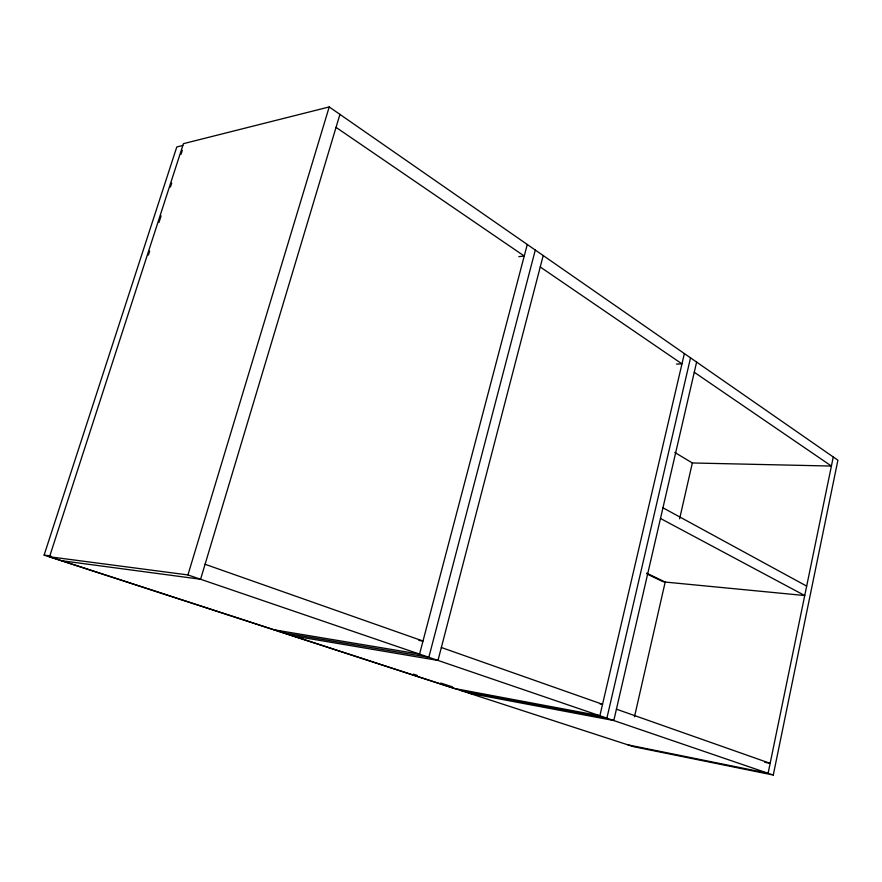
<?xml version="1.0" encoding="UTF-8"?>
<svg xmlns="http://www.w3.org/2000/svg" width="882" height="882" viewBox="0 0 882 882"><rect width="100%" height="100%" fill="white"/><g stroke="black" fill="none" stroke-linecap="round" stroke-linejoin="round"><path stroke-width="1.32" d="M773.271 775.058L837.9 460.195L329.218 106.943L183.434 143.667L49.524 556.774L633.463 746.657L773.271 775.058L187.932 574.932L49.524 556.774M833.281 456.986L768.101 773.282L628.061 744.893M634.467 716.812L665.271 581.701M679.603 518.837L692.414 462.653M696.615 362.083L613.806 720.528L469.026 693.186M684.366 353.583L599.87 715.765L454.263 688.467L277.168 630.895L280.807 631.501M690.529 357.849L606.882 718.168L461.981 690.893M543.213 255.548L437.99 660.42L292.46 635.779M535.297 250.058L428.839 657.288L283.409 632.824M527.271 244.49L419.556 654.124L274.236 629.847M339.934 114.384L200.589 579.254L61.586 560.698M187.932 574.932L329.218 106.943M280.498 631.203L275.658 630.398L44.1 555.12L176.786 146.963L182.795 145.464M148.385 255.063L149.664 251.138M158.992 222.352L161.108 215.814M170.435 187.028L171.703 183.103M181.03 154.317L182.298 150.392M518.814 256.662L524.239 256.034L336.042 127.361M676.483 364.079L681.962 363.869L540.247 266.97M665.491 581.933L663.088 581.701L647.035 574.006M44.1 555.12L50.891 556.002M418.917 640.398L422.996 641.038L205.076 564.271M599.837 703.803L602.549 704.299L441.342 647.498M764.76 762.28L770.14 763.338L616.43 709.183M413.404 674.135L417.318 675.414M440.768 683.054L452.488 686.869M646.638 573.146L665.193 582.054L804.726 595.537L660.486 518.473M662.955 507.8L806.666 586.111M674.752 452.411L692.348 462.973L831.417 466.049L694.266 372.27"/></g></svg>
